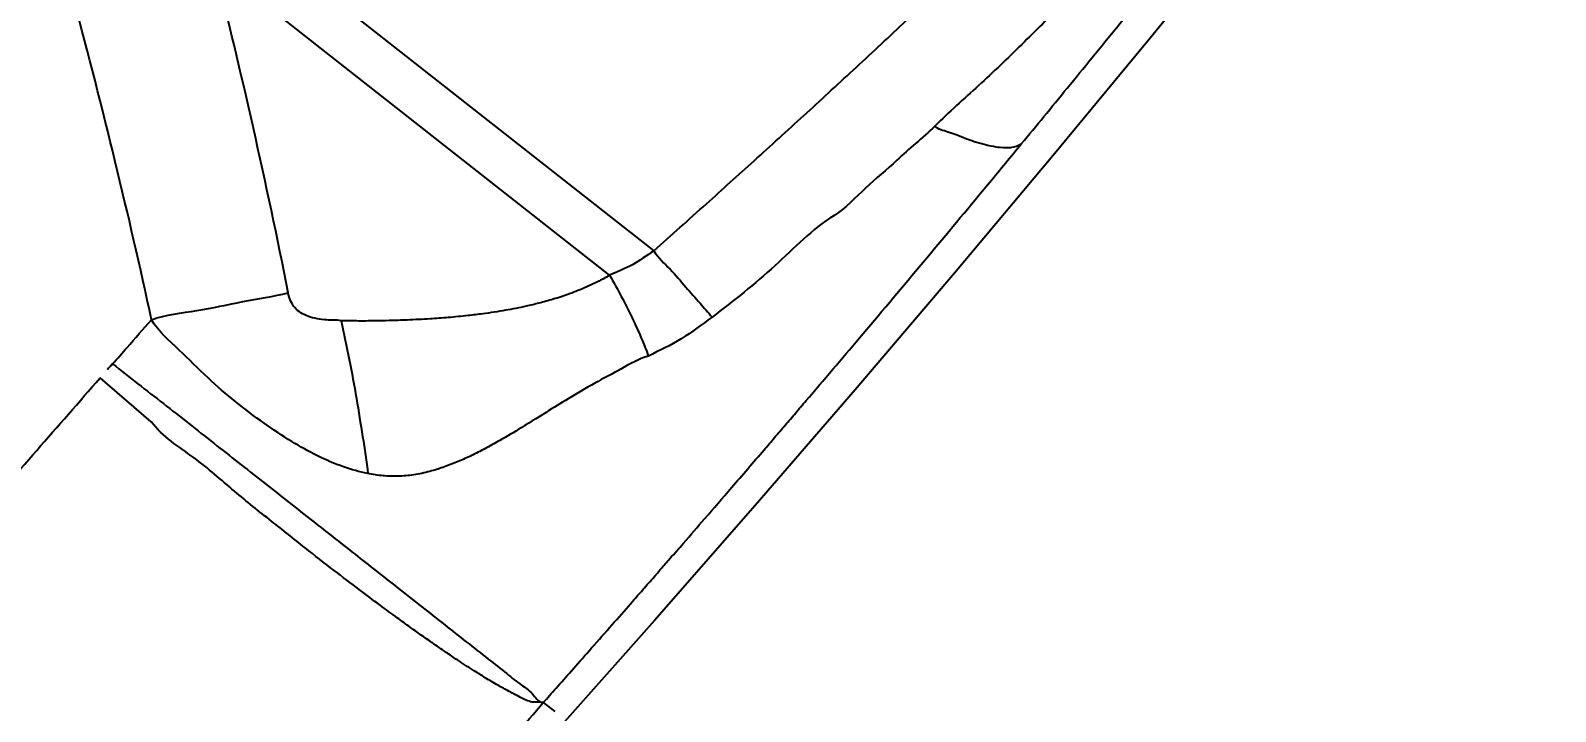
# Model space of a CAD drawing. Header units: millimetres. Extents: x 1145859089 to 1147511753, y -1047484727 to -1047247487.
# Drawn here: x 1146334315 to 1146334372, y -1047434408.2 to -1047434382.8 of the extents above; entities that cross this region are included whole.
import ezdxf
from ezdxf.xclip import XClip

# ---------------------------------------------------------------- set-up
doc = ezdxf.new("R2010")
doc.units = ezdxf.units.MM
doc.header["$LTSCALE"] = 100
doc.header["$MEASUREMENT"] = 0
doc.header["$XCLIPFRAME"] = 2
doc.layers.get('0').update_dxf_attribs({"linetype": 'CONTINUOUS'})
for name, color, linetype in [('XREF', 135, 'CONTINUOUS'), ('단지배치도$0$S240910', 33, 'CONTINUOUS'), ('단지배치도$0$W240910', 135, 'CONTINUOUS')]:
    doc.layers.add(name, color=color, linetype=linetype)
doc.styles.add('단지배치도$0$WS1', font='romans.shx', dxfattribs={"width": 0.8, "bigfont": 'whgtxt.shx'})

# ---------------------------------------------------------------- blocks, each defined once
blk = doc.blocks.new('단지배치도$0$zw$9902')
at = {"layer": '단지배치도$0$W240910', "linetype": 'ByBlock', "ltscale": 20}
for p, q in [((65646.201, -63007.164), (65664.678, -63021.693)), ((65686.811, -63009.324), (65683.205, -63013.75)), ((65663.028, -63022.605), (65648.279, -63011.006)), ((65683.205, -63013.75), (65679.567, -63018.151)), ((65679.567, -63018.151), (65675.898, -63022.525)), ((65676.809, -63019.618), (65677.203, -63019.143)), ((65675.898, -63022.525), (65672.197, -63026.873)), ((65645.927, -63028.075), (65644.019, -63026.43)), ((65672.197, -63026.873), (65668.465, -63031.193)), ((65668.465, -63031.193), (65664.702, -63035.487)), ((65664.702, -63035.487), (65661.345, -63039.264)), ((65656.395, -63036.309), (65656.383, -63036.301)), ((65660.536, -63038.541), (65660.544, -63038.551)), ((65660.538, -63038.561), (65660.537, -63038.564)), ((65660.537, -63038.565), (65660.538, -63038.564)), ((65660.537, -63038.564), (65660.537, -63038.565)), ((65660.537, -63038.565), (65660.537, -63038.565)), ((65660.541, -63038.557), (65660.538, -63038.561)), ((65660.538, -63038.564), (65660.54, -63038.563)), ((65660.54, -63038.563), (65660.541, -63038.561)), ((65660.544, -63038.551), (65660.541, -63038.557)), ((65660.541, -63038.561), (65660.545, -63038.558)), ((65660.545, -63038.558), (65660.55, -63038.553)), ((65660.55, -63038.553), (65660.989, -63038.884))]:
    blk.add_line(p, q, dxfattribs=at)
for centre, radius, start, end in [((65404.85, -63072.292), 251.025, 11.26445, 14.13122), ((65121.09, -62558.602), 722.053, 320.370361, 320.520025)]:
    blk.add_arc(centre, radius, start, end, dxfattribs=at)
for points, knots in [([(65678.404, -63017.689), (65678.68, -63017.354), (65679.248, -63016.664), (65680.123, -63015.596), (65681.046, -63014.466), (65682.051, -63013.23), (65683.07, -63011.972), (65684.032, -63010.779), (65684.768, -63009.864), (65685.377, -63009.103), (65685.933, -63008.408), (65686.51, -63007.685), (65687.038, -63007.022), (65687.528, -63006.405), (65688.073, -63005.717), (65688.745, -63004.865), (65689.505, -63003.9), (65690.27, -63002.925), (65690.958, -63002.045), (65691.546, -63001.291), (65692.033, -63000.665), (65692.324, -63000.289), (65692.453, -63000.123)], [0, 0, 0, 0, 1.30232, 2.682145, 4.139488, 5.681888, 7.46195, 8.994361, 10.279153, 10.984886, 11.919185, 12.948395, 13.761332, 14.460806, 15.311977, 16.395281, 17.715739, 18.996063, 20.113646, 21.068948, 21.862387, 22.494313, 22.494313, 22.494313, 22.494313]), ([(65664.678, -63021.693), (65665.331, -63021.105), (65666.584, -63019.989), (65668.45, -63018.304), (65670.278, -63016.643), (65672.134, -63014.936), (65673.958, -63013.234), (65675.72, -63011.568), (65676.849, -63010.473), (65677.399, -63009.942)], [0, 0, 0, 0, 2.6377, 5.033813, 7.542093, 10.046145, 12.601257, 15.025661, 17.319526, 17.319526, 17.319526, 17.319526]), ([(65645.931, -63024.268), (65645.519, -63022.293), (65644.575, -63018.304), (65643.581, -63014.328), (65643.031, -63012.323)], [0, 0, 0, 0, 6.055179, 12.29393, 12.29393, 12.29393, 12.29393]), ([(65679.954, -63012.474), (65679.433, -63012.971), (65678.399, -63014.006), (65676.809, -63015.536), (65675.688, -63016.515), (65675.159, -63017.039)], [0, 0, 0, 0, 2.160913, 4.387149, 6.620692, 6.620692, 6.620692, 6.620692]), ([(65675.159, -63017.039), (65674.934, -63017.266), (65674.453, -63017.679), (65673.977, -63018.095), (65673.75, -63018.311)], [0, 0, 0, 0, 0.958719, 1.898517, 1.898517, 1.898517, 1.898517]), ([(65678.404, -63017.689), (65678.288, -63017.782), (65678.011, -63017.86), (65677.504, -63017.845), (65677.022, -63017.735), (65676.363, -63017.542), (65675.807, -63017.274), (65675.288, -63017.165), (65675.159, -63017.039)], [0, 0, 0, 0, 0.44489, 0.811027, 1.525203, 1.915333, 2.866426, 3.408192, 3.408192, 3.408192, 3.408192]), ([(65673.75, -63018.311), (65673.371, -63018.67), (65672.552, -63019.31), (65671.845, -63020.096), (65671.405, -63020.369)], [0, 0, 0, 0, 1.565759, 3.119985, 3.119985, 3.119985, 3.119985]), ([(65660.55, -63038.553), (65660.71, -63038.373), (65661.061, -63037.978), (65661.631, -63037.334), (65662.298, -63036.579), (65663.007, -63035.774), (65663.681, -63035.007), (65664.233, -63034.376), (65664.634, -63033.918), (65664.967, -63033.536), (65665.332, -63033.118), (65665.88, -63032.489), (65666.646, -63031.606), (65667.65, -63030.445), (65668.521, -63029.434), (65669.187, -63028.657), (65669.58, -63028.198), (65669.972, -63027.739), (65670.898, -63026.655), (65673.189, -63023.958), (65675.331, -63021.399), (65676.809, -63019.618)], [0, 0, 0, 0, 0.723435, 1.583806, 2.5811, 3.744154, 4.804262, 5.64301, 6.260442, 6.629825, 7.161854, 7.924766, 9.133818, 10.669392, 12.530651, 13.135079, 13.739285, 14.343254, 14.946971, 18.016046, 24.958877, 24.958877, 24.958877, 24.958877]), ([(65671.405, -63020.369), (65670.583, -63020.88), (65669.203, -63022.331), (65667.657, -63023.556), (65666.852, -63024.164)], [0, 0, 0, 0, 2.902757, 5.926835, 5.926835, 5.926835, 5.926835]), ([(65664.678, -63021.693), (65664.409, -63021.86), (65663.909, -63022.253), (65663.309, -63022.467), (65663.028, -63022.605)], [0, 0, 0, 0, 0.94919, 1.889976, 1.889976, 1.889976, 1.889976]), ([(65664.678, -63021.693), (65664.84, -63021.952), (65665.299, -63022.356), (65665.851, -63023.025), (65666.378, -63023.616), (65666.703, -63023.991), (65666.853, -63024.164)], [0, 0, 0, 0, 0.916797, 1.801428, 2.606514, 3.291751, 3.291751, 3.291751, 3.291751]), ([(65663.028, -63022.605), (65662.882, -63022.692), (65662.52, -63022.882), (65662.012, -63023.115), (65661.457, -63023.327), (65660.944, -63023.496), (65660.41, -63023.643), (65659.818, -63023.784), (65659.12, -63023.922), (65658.398, -63024.032), (65657.681, -63024.119), (65657.025, -63024.182), (65656.269, -63024.236), (65655.535, -63024.273), (65654.853, -63024.295), (65654.22, -63024.307), (65653.625, -63024.315), (65653.201, -63024.299), (65653.011, -63024.298)], [0, 0, 0, 0, 0.510981, 1.224774, 1.674982, 2.290574, 2.844715, 3.337367, 4.115218, 4.978433, 5.528492, 6.281716, 6.954165, 7.803977, 8.485458, 8.999874, 9.703347, 10.272252, 10.272252, 10.272252, 10.272252]), ([(65663.028, -63022.605), (65663.178, -63022.866), (65663.468, -63023.39), (65663.863, -63024.17), (65664.201, -63024.911), (65664.393, -63025.393), (65664.476, -63025.621)], [0, 0, 0, 0, 0.905592, 1.794534, 2.622096, 3.349577, 3.349577, 3.349577, 3.349577]), ([(65645.932, -63024.268), (65646.47, -63024.059), (65647.647, -63023.967), (65649.33, -63023.559), (65650.479, -63023.39), (65651.039, -63023.258)], [0, 0, 0, 0, 1.732571, 3.479891, 5.206659, 5.206659, 5.206659, 5.206659]), ([(65653.011, -63024.298), (65652.833, -63024.274), (65652.413, -63024.286), (65651.799, -63024.187), (65651.233, -63023.85), (65651.06, -63023.458), (65651.039, -63023.258)], [0, 0, 0, 0, 0.538337, 1.257748, 1.839007, 2.442706, 2.442706, 2.442706, 2.442706]), ([(65644.484, -63025.904), (65644.666, -63025.706), (65645.144, -63025.156), (65645.623, -63024.608), (65645.931, -63024.268)], [0, 0, 0, 0, 0.808025, 2.184233, 2.184233, 2.184233, 2.184233]), ([(65654.003, -63030.003), (65653.695, -63029.943), (65653.054, -63029.76), (65652.107, -63029.35), (65651.12, -63028.797), (65650.101, -63028.119), (65649.059, -63027.324), (65647.992, -63026.421), (65646.979, -63025.374), (65646.197, -63024.703), (65645.932, -63024.268)], [0, 0, 0, 0, 0.941821, 1.990378, 3.090346, 4.331794, 5.659356, 7.019941, 8.518113, 10.0465, 10.0465, 10.0465, 10.0465]), ([(65653.011, -63024.298), (65653.116, -63024.779), (65653.315, -63025.744), (65653.586, -63027.186), (65653.806, -63028.608), (65653.967, -63029.544), (65654.006, -63030.008)], [0, 0, 0, 0, 1.477175, 2.953024, 4.401303, 5.796969, 5.796969, 5.796969, 5.796969]), ([(65666.852, -63024.164), (65666.472, -63024.441), (65665.731, -63025.012), (65664.887, -63025.414), (65664.474, -63025.62)], [0, 0, 0, 0, 1.412121, 2.793816, 2.793816, 2.793816, 2.793816]), ([(65644.484, -63025.904), (65645.104, -63026.414), (65646.381, -63027.383), (65648.238, -63028.858), (65650.061, -63030.288), (65651.817, -63031.669), (65653.489, -63032.985), (65654.882, -63034.08), (65655.997, -63034.959), (65656.862, -63035.634), (65657.409, -63036.077), (65657.68, -63036.282)], [0, 0, 0, 0, 2.408812, 4.806042, 7.115679, 9.359763, 11.508208, 13.498095, 14.676057, 15.768155, 16.787996, 16.787996, 16.787996, 16.787996]), ([(65664.474, -63025.62), (65664.112, -63025.724), (65663.461, -63026.111), (65662.456, -63026.624), (65661.533, -63027.179), (65660.587, -63027.764), (65659.712, -63028.311), (65658.926, -63028.777), (65658.321, -63029.108), (65657.813, -63029.363), (65657.314, -63029.586), (65656.819, -63029.776), (65656.29, -63029.941), (65655.732, -63030.061), (65655.144, -63030.114), (65654.568, -63030.094), (65654.193, -63030.04), (65654.003, -63030.003)], [0, 0, 0, 0, 1.130442, 2.241856, 3.395507, 4.356274, 5.580348, 6.490154, 7.096806, 7.650003, 8.193968, 8.736467, 9.238265, 9.854521, 10.446638, 11.002625, 11.581697, 11.581697, 11.581697, 11.581697]), ([(65629.108, -63042.189), (65630.839, -63040.495), (65634.312, -63037.131), (65639.284, -63031.873), (65642.439, -63028.237), (65644.019, -63026.43)], [0, 0, 0, 0, 7.264302, 14.503366, 21.703246, 21.703246, 21.703246, 21.703246]), ([(65656.395, -63036.309), (65656.13, -63036.124), (65655.697, -63035.817), (65655.055, -63035.352), (65654.416, -63034.882), (65653.633, -63034.295), (65652.698, -63033.582), (65651.607, -63032.734), (65650.368, -63031.745), (65648.972, -63030.64), (65647.536, -63029.346), (65646.341, -63028.632), (65645.927, -63028.075)], [0, 0, 0, 0, 0.971139, 1.590003, 2.378507, 3.352322, 4.525215, 5.906136, 7.495719, 9.282519, 11.239702, 13.323479, 13.323479, 13.323479, 13.323479]), ([(65660.528, -63038.55), (65660.398, -63038.525), (65660.101, -63038.573), (65659.674, -63038.339), (65659.239, -63038.117), (65658.782, -63037.858), (65658.353, -63037.605), (65657.867, -63037.301), (65657.4, -63036.995), (65656.891, -63036.653), (65656.571, -63036.431), (65656.39, -63036.305), (65656.383, -63036.301)], [0, 0, 0, 0, 0.395987, 0.860955, 1.405966, 1.878154, 2.432419, 2.903301, 3.597148, 4.10581, 4.742257, 4.76664, 4.76664, 4.76664, 4.76664]), ([(65657.68, -63036.282), (65657.957, -63036.491), (65658.454, -63036.897), (65659.144, -63037.422), (65659.679, -63037.876), (65660.156, -63038.166), (65660.364, -63038.53), (65660.536, -63038.541)], [0, 0, 0, 0, 1.040563, 1.923322, 2.607708, 3.12241, 3.641986, 3.641986, 3.641986, 3.641986]), ([(65652.227, -63047.836), (65653.292, -63046.706), (65654.614, -63045.279), (65656.001, -63043.743), (65656.47, -63043.221), (65656.831, -63042.818), (65657.529, -63042.034), (65658.786, -63040.607), (65659.877, -63039.342), (65660.55, -63038.553)], [0, 0, 0, 0, 4.659383, 5.833447, 6.209013, 6.764018, 7.459175, 9.356377, 12.468955, 12.468955, 12.468955, 12.468955])]:
    blk.add_open_spline(points, degree=3, knots=knots, dxfattribs=at)
blk.add_open_spline([(65644.484, -63025.904), (65644.325, -63026.076), (65644.171, -63026.253), (65644.019, -63026.43)], degree=3, dxfattribs=at)
at = {"layer": '단지배치도$0$S240910', "style": '단지배치도$0$WS1', "width": 0.8}
blk.add_text('FH:32.00', height=1200, dxfattribs=at).set_placement((60354.833, -63274.832))
blk = doc.blocks.new('단지배치도')
blk.add_blockref('단지배치도$0$zw$9902', (141034.193, 142437.157))

msp = doc.modelspace()

# ---------------------------------------------------------------- block references
at = {"layer": 'XREF'}
ref = msp.add_blockref('단지배치도', (1146127639.433663, -1047513806.462535), dxfattribs=at)
XClip(ref).set_block_clipping_path([(72982.4064819524, 34919.7593965298), (360382.4067475507, 255319.7593436697)])

doc.saveas('drawing.dxf')
